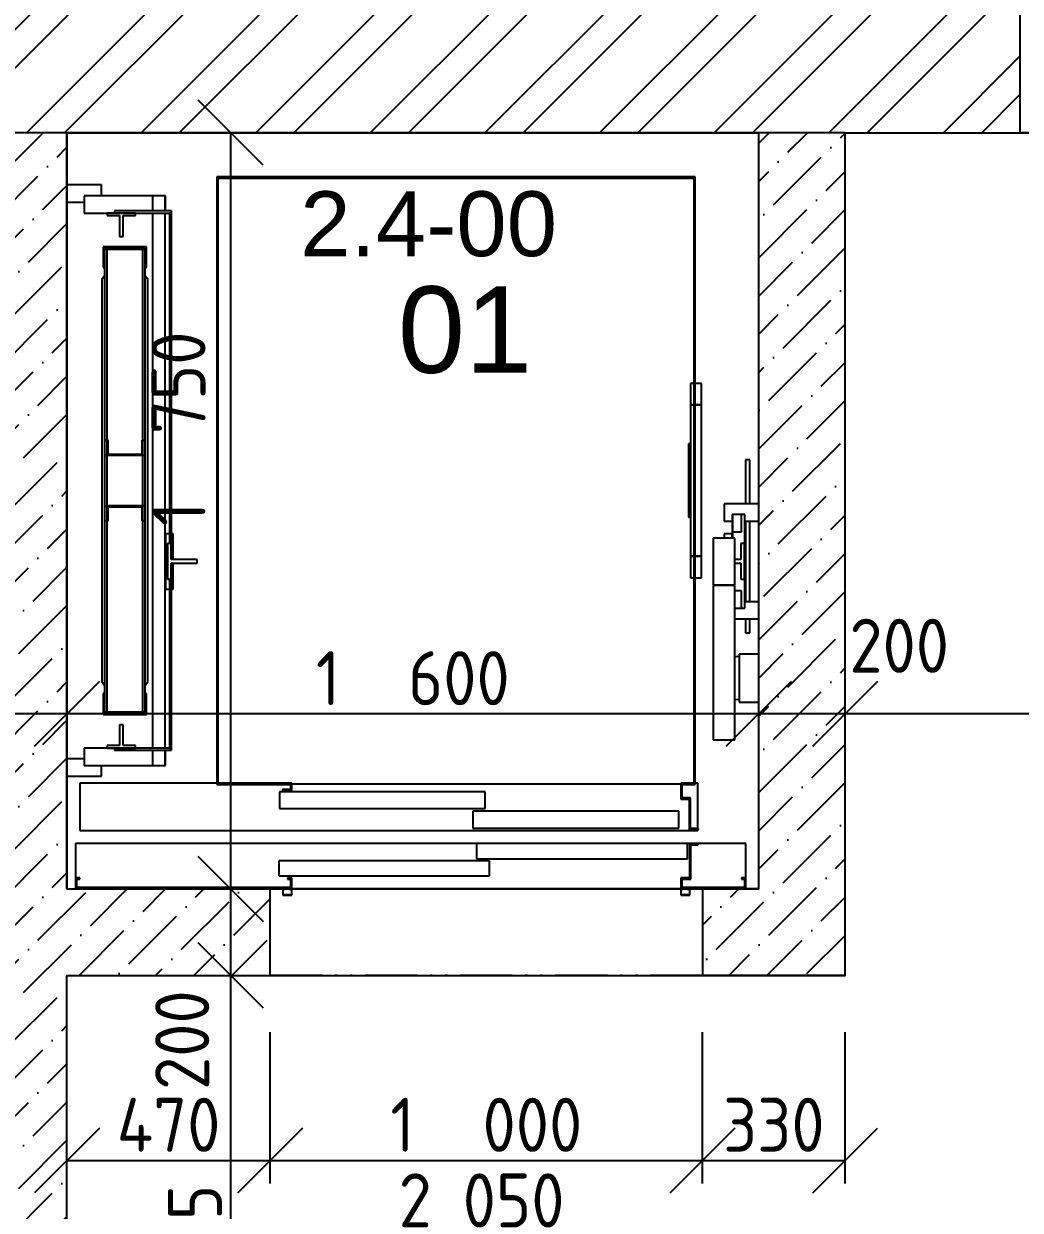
# Model space of a CAD drawing. Extents: x 4511820 to 5180432, y -1526536 to -944957.
# Drawn here: x 5132102 to 5134407, y -1202108 to -1199362 of the extents above; entities that cross this region are included whole.
import ezdxf

# ---------------------------------------------------------------- set-up
doc = ezdxf.new("R2010")
doc.units = 0
doc.header["$MEASUREMENT"] = 0
doc.linetypes.add('ACAD_ISO03W100', pattern=[30, 12, -18])
doc.linetypes.add('ACAD_ISO12W100', pattern=[22, 12, -3, 0.5, -3, 0.5, -3])
doc.layers.get('0').update_dxf_attribs({"linetype": 'CONTINUOUS'})
doc.layers.get('Defpoints').update_dxf_attribs({"color": 61, "linetype": 'CONTINUOUS'})
for name, color, linetype in [('KÓTY', 4, 'CONTINUOUS'), ('MÚRY', 1, 'CONTINUOUS'), ('Plochy', 41, 'CONTINUOUS'), ('POPIS', 7, 'CONTINUOUS'), ('POZEMOK', 7, 'CONTINUOUS'), ('TENKÁ', 7, 'CONTINUOUS'), ('ŠRAFY', 82, 'CONTINUOUS')]:
    doc.layers.add(name, color=color, linetype=linetype)
doc.styles.add('ARIAL', font='arial.ttf')
doc.styles.add('STYLE1', font='isocp.shx')
doc.dimstyles.new('STANDARD-50', dxfattribs={"dimtxt": 125, "dimasz": 150, "dimexe": 10, "dimexo": 200, "dimgap": 20, "dimtad": 1, "dimdsep": 46, "dimlunit": 6, "dimtxsty": 'STYLE1', "dimblk1": 'OBLIQUE', "dimblk2": 'OBLIQUE', "dimsah": 1, "dimcen": 2.5, "dimse1": 1, "dimse2": 1, "dimadec": 0, "dimazin": 0, "dimtfac": 1, "dimtmove": 1, "dimatfit": 3, "dimldrblk": 'OBLIQUE', "dimfxl": 1, "dimtolj": 1, "dimtzin": 0, "dimarcsym": 0})
pattern_1 = [(45, (630991.81, 258195.64), (33.1456304, 121.533978), [156.25, -31.25, 0, -31.25])]

# ---------------------------------------------------------------- blocks, each defined once
blk = doc.blocks.new('_OBLIQUE')
at = {"color": 0, "linetype": 'ByBlock'}
blk.add_line((-0.5, -0.5), (0.5, 0.5), dxfattribs=at)
blk = doc.blocks.new('*D13722')
at = {"layer": 'Defpoints', "color": 0}
for p in [(5129702.5, -1196564.5), (5129702.5, -1199614.2), (5136042.5, -1199614.2)]:
    blk.add_point(p, dxfattribs=at)
at = {"layer": 'KÓTY', "color": 0, "lineweight": -2}
blk.add_line((5136042.5, -1196564.5), (5129702.5, -1196564.5), dxfattribs=at)
at = {"layer": 'KÓTY', "color": 0, "linetype": 'ByBlock', "lineweight": -2, "xscale": 150, "yscale": 150, "zscale": 150, "rotation": 180}
blk.add_blockref('_OBLIQUE', (5129702.5, -1196564.5), dxfattribs=at)
at = {"layer": 'KÓTY', "color": 0, "linetype": 'ByBlock', "lineweight": -2, "xscale": 150, "yscale": 150, "zscale": 150}
blk.add_blockref('_OBLIQUE', (5136042.5, -1196564.5), dxfattribs=at)
at = {"layer": 'KÓTY', "color": 0, "insert": (5132872.5, -1196482), "char_height": 125, "attachment_point": 5, "style": 'STYLE1'}
blk.add_mtext('\\A1;6ﾠ340', dxfattribs=at)
blk = doc.blocks.new('*D27872')
at = {"layer": 'Defpoints', "color": 0}
for p in [(5134002.5, -1199379.7), (5136042.5, -1199379.7), (5134002.5, -1200959)]:
    blk.add_point(p, dxfattribs=at)
at = {"layer": 'KÓTY', "color": 0, "lineweight": -2}
blk.add_line((5136042.5, -1200959), (5134002.5, -1200959), dxfattribs=at)
at = {"layer": 'KÓTY', "color": 0, "linetype": 'ByBlock', "lineweight": -2, "xscale": 150, "yscale": 150, "zscale": 150, "rotation": 180}
blk.add_blockref('_OBLIQUE', (5134002.5, -1200959), dxfattribs=at)
at = {"layer": 'KÓTY', "color": 0, "linetype": 'ByBlock', "lineweight": -2, "xscale": 150, "yscale": 150, "zscale": 150}
blk.add_blockref('_OBLIQUE', (5136042.5, -1200959), dxfattribs=at)
at = {"layer": 'KÓTY', "color": 0, "insert": (5134831.5, -1200853), "char_height": 125, "attachment_point": 5, "style": 'STYLE1'}
blk.add_mtext('\\A1;2ﾠ040', dxfattribs=at)
blk = doc.blocks.new('*D27873')
at = {"layer": 'Defpoints', "color": 0}
for p in [(5133802.5, -1199379.7), (5134002.5, -1199379.7), (5133802.5, -1200959)]:
    blk.add_point(p, dxfattribs=at)
at = {"layer": 'KÓTY', "color": 0, "lineweight": -2}
blk.add_line((5134002.5, -1200959), (5133802.5, -1200959), dxfattribs=at)
at = {"layer": 'KÓTY', "color": 0, "linetype": 'ByBlock', "lineweight": -2, "xscale": 150, "yscale": 150, "zscale": 150, "rotation": 180}
blk.add_blockref('_OBLIQUE', (5133802.5, -1200959), dxfattribs=at)
at = {"layer": 'KÓTY', "color": 0, "linetype": 'ByBlock', "lineweight": -2, "xscale": 150, "yscale": 150, "zscale": 150}
blk.add_blockref('_OBLIQUE', (5134002.5, -1200959), dxfattribs=at)
at = {"layer": 'KÓTY', "color": 0, "insert": (5134127.5, -1200801.5), "char_height": 125, "attachment_point": 5, "style": 'STYLE1'}
blk.add_mtext('\\A1;200', dxfattribs=at)
blk = doc.blocks.new('*D27874')
at = {"layer": 'Defpoints', "color": 0}
for p in [(5132202.5, -1199379.7), (5133802.5, -1199379.7), (5132202.5, -1200959)]:
    blk.add_point(p, dxfattribs=at)
at = {"layer": 'KÓTY', "color": 0, "lineweight": -2}
blk.add_line((5133802.5, -1200959), (5132202.5, -1200959), dxfattribs=at)
at = {"layer": 'KÓTY', "color": 0, "linetype": 'ByBlock', "lineweight": -2, "xscale": 150, "yscale": 150, "zscale": 150, "rotation": 180}
blk.add_blockref('_OBLIQUE', (5132202.5, -1200959), dxfattribs=at)
at = {"layer": 'KÓTY', "color": 0, "linetype": 'ByBlock', "lineweight": -2, "xscale": 150, "yscale": 150, "zscale": 150}
blk.add_blockref('_OBLIQUE', (5133802.5, -1200959), dxfattribs=at)
at = {"layer": 'KÓTY', "color": 0, "insert": (5133002.5, -1200876.5), "char_height": 125, "attachment_point": 5, "style": 'STYLE1'}
blk.add_mtext('\\A1;1ﾠ600', dxfattribs=at)
blk = doc.blocks.new('*D27875')
at = {"layer": 'Defpoints', "color": 0}
for p in [(5132002.5, -1199379.7), (5132202.5, -1199379.7), (5132002.5, -1200959)]:
    blk.add_point(p, dxfattribs=at)
at = {"layer": 'KÓTY', "color": 0, "lineweight": -2}
blk.add_line((5132202.5, -1200959), (5132002.5, -1200959), dxfattribs=at)
at = {"layer": 'KÓTY', "color": 0, "linetype": 'ByBlock', "lineweight": -2, "xscale": 150, "yscale": 150, "zscale": 150, "rotation": 180}
blk.add_blockref('_OBLIQUE', (5132002.5, -1200959), dxfattribs=at)
at = {"layer": 'KÓTY', "color": 0, "linetype": 'ByBlock', "lineweight": -2, "xscale": 150, "yscale": 150, "zscale": 150}
blk.add_blockref('_OBLIQUE', (5132202.5, -1200959), dxfattribs=at)
at = {"layer": 'KÓTY', "color": 0, "insert": (5131853, -1200843), "char_height": 125, "attachment_point": 5, "style": 'STYLE1'}
blk.add_mtext('\\A1;200', dxfattribs=at)
blk = doc.blocks.new('*D28314')
at = {"layer": 'Defpoints', "color": 0}
for p in [(5132354, -1199614.2), (5132354, -1201364.2), (5132581, -1201364.2)]:
    blk.add_point(p, dxfattribs=at)
at = {"layer": 'KÓTY', "color": 0, "lineweight": -2}
blk.add_line((5132581, -1199614.2), (5132581, -1201364.2), dxfattribs=at)
at = {"layer": 'KÓTY', "color": 0, "linetype": 'ByBlock', "lineweight": -2, "xscale": 150, "yscale": 150, "zscale": 150}
for p, rotation in [((5132581, -1199614.2), 90), ((5132581, -1201364.2), 270)]:
    blk.add_blockref('_OBLIQUE', p, dxfattribs=dict(at, rotation=rotation))
at = {"layer": 'KÓTY', "color": 0, "insert": (5132460.5, -1200299.5), "char_height": 125, "attachment_point": 5, "rotation": 90, "style": 'STYLE1'}
blk.add_mtext('\\A1;1ﾠ750', dxfattribs=at)
blk = doc.blocks.new('*D28315')
at = {"layer": 'Defpoints', "color": 0}
for p in [(5132354, -1201364.2), (5132354, -1201564.2), (5132581, -1201564.2)]:
    blk.add_point(p, dxfattribs=at)
at = {"layer": 'KÓTY', "color": 0, "lineweight": -2}
blk.add_line((5132581, -1201364.2), (5132581, -1201564.2), dxfattribs=at)
at = {"layer": 'KÓTY', "color": 0, "linetype": 'ByBlock', "lineweight": -2, "xscale": 150, "yscale": 150, "zscale": 150}
for p, rotation in [((5132581, -1201364.2), 90), ((5132581, -1201564.2), 270)]:
    blk.add_blockref('_OBLIQUE', p, dxfattribs=dict(at, rotation=rotation))
at = {"layer": 'KÓTY', "color": 0, "insert": (5132469, -1201714), "char_height": 125, "attachment_point": 5, "rotation": 90, "style": 'STYLE1'}
blk.add_mtext('\\A1;200', dxfattribs=at)
blk = doc.blocks.new('*D28633')
at = {"layer": 'Defpoints', "color": 0}
for p in [(5132202.5, -1201564.2), (5132672.5, -1201564.2), (5132672.5, -1201992.5)]:
    blk.add_point(p, dxfattribs=at)
at = {"layer": 'KÓTY', "color": 0, "lineweight": -2}
blk.add_line((5132202.5, -1201992.5), (5132672.5, -1201992.5), dxfattribs=at)
at = {"layer": 'KÓTY', "color": 0, "linetype": 'ByBlock', "lineweight": -2, "xscale": 150, "yscale": 150, "zscale": 150, "rotation": 180}
blk.add_blockref('_OBLIQUE', (5132202.5, -1201992.5), dxfattribs=at)
at = {"layer": 'KÓTY', "color": 0, "linetype": 'ByBlock', "lineweight": -2, "xscale": 150, "yscale": 150, "zscale": 150}
blk.add_blockref('_OBLIQUE', (5132672.5, -1201992.5), dxfattribs=at)
at = {"layer": 'KÓTY', "color": 0, "insert": (5132437.5, -1201910), "char_height": 125, "attachment_point": 5, "style": 'STYLE1'}
blk.add_mtext('\\A1;470', dxfattribs=at)
blk = doc.blocks.new('*D28634')
at = {"layer": 'Defpoints', "color": 0}
for p in [(5132672.5, -1201564.2), (5133672.5, -1201564.2), (5133672.5, -1201992.5)]:
    blk.add_point(p, dxfattribs=at)
at = {"layer": 'KÓTY', "color": 0, "lineweight": -2}
blk.add_line((5132672.5, -1201992.5), (5133672.5, -1201992.5), dxfattribs=at)
at = {"layer": 'KÓTY', "color": 0, "linetype": 'ByBlock', "lineweight": -2, "xscale": 150, "yscale": 150, "zscale": 150, "rotation": 180}
blk.add_blockref('_OBLIQUE', (5132672.5, -1201992.5), dxfattribs=at)
at = {"layer": 'KÓTY', "color": 0, "linetype": 'ByBlock', "lineweight": -2, "xscale": 150, "yscale": 150, "zscale": 150}
blk.add_blockref('_OBLIQUE', (5133672.5, -1201992.5), dxfattribs=at)
at = {"layer": 'KÓTY', "color": 0, "insert": (5133172.5, -1201910), "char_height": 125, "attachment_point": 5, "style": 'STYLE1'}
blk.add_mtext('\\A1;1ﾠ000', dxfattribs=at)
blk = doc.blocks.new('*D28635')
at = {"layer": 'Defpoints', "color": 0}
for p in [(5133672.5, -1201564.2), (5134002.5, -1201564.2), (5134002.5, -1201992.5)]:
    blk.add_point(p, dxfattribs=at)
at = {"layer": 'KÓTY', "color": 0, "lineweight": -2}
blk.add_line((5133672.5, -1201992.5), (5134002.5, -1201992.5), dxfattribs=at)
at = {"layer": 'KÓTY', "color": 0, "linetype": 'ByBlock', "lineweight": -2, "xscale": 150, "yscale": 150, "zscale": 150, "rotation": 180}
blk.add_blockref('_OBLIQUE', (5133672.5, -1201992.5), dxfattribs=at)
at = {"layer": 'KÓTY', "color": 0, "linetype": 'ByBlock', "lineweight": -2, "xscale": 150, "yscale": 150, "zscale": 150}
blk.add_blockref('_OBLIQUE', (5134002.5, -1201992.5), dxfattribs=at)
at = {"layer": 'KÓTY', "color": 0, "insert": (5133837.5, -1201910), "char_height": 125, "attachment_point": 5, "style": 'STYLE1'}
blk.add_mtext('\\A1;330', dxfattribs=at)
blk = doc.blocks.new('*D28682')
at = {"layer": 'Defpoints', "color": 0}
for p in [(5132202.5, -1201564.2), (5132202.5, -1202989.2), (5132581, -1202989.2)]:
    blk.add_point(p, dxfattribs=at)
at = {"layer": 'KÓTY', "color": 0, "lineweight": -2}
blk.add_line((5132581, -1201564.2), (5132581, -1202989.2), dxfattribs=at)
at = {"layer": 'KÓTY', "color": 0, "linetype": 'ByBlock', "lineweight": -2, "xscale": 150, "yscale": 150, "zscale": 150}
for p, rotation in [((5132581, -1201564.2), 90), ((5132581, -1202989.2), 270)]:
    blk.add_blockref('_OBLIQUE', p, dxfattribs=dict(at, rotation=rotation))
at = {"layer": 'KÓTY', "color": 0, "insert": (5132498.5, -1202276.7), "char_height": 125, "attachment_point": 5, "rotation": 90, "style": 'STYLE1'}
blk.add_mtext('\\A1;1ﾠ425', dxfattribs=at)

msp = doc.modelspace()

# ---------------------------------------------------------------- hatches: boundary and pattern name
at = {"layer": 'ŠRAFY'}
h = msp.add_hatch(dxfattribs=at)
h.set_pattern_fill('ANSI32', color=256, scale=500)
h.set_pattern_definition([(45, (584112, 2493.08), (-132.5825215, 132.5825215), []), (45, (584200.39, 2493.08), (-132.5825215, 132.5825215), [])])
h.paths.add_polyline_path([(5132202.5, -1199614.226), (5133802.5, -1199614.226), (5134002.5, -1199614.226), (5134407.5, -1199614.226), (5134407.5, -1199304.226), (5134407.5, -1199234.226), (5131907.5, -1199234.226), (5131907.5, -1199304.226), (5131907.5, -1199614.226), (5132002.5, -1199614.226)])
h = msp.add_hatch(dxfattribs=at)
h.set_pattern_fill('ANSI36', color=256, scale=500)
h.set_pattern_definition(pattern_1)
h.paths.add_polyline_path([(5132002.5, -1202674.226), (5132002.5, -1202954.226), (5132002.5, -1202989.226), (5132202.5, -1202989.226), (5132202.5, -1201564.226), (5132672.5, -1201564.226), (5132672.5, -1201364.226), (5132225.5, -1201364.226), (5132222.5, -1201364.226), (5132202.5, -1201364.226), (5132202.5, -1201103.226), (5132202.5, -1201063.226), (5132202.5, -1199775.226), (5132202.5, -1199735.226), (5132202.5, -1199614.226), (5132002.5, -1199614.226), (5132002.5, -1200714.226), (5132002.5, -1200994.226), (5132002.5, -1201139.787), (5132002.5, -1201170.845), (5132002.5, -1201274.226), (5132002.5, -1201554.226), (5132002.5, -1201834.226), (5132002.5, -1202114.226), (5132002.5, -1202394.226)])
h = msp.add_hatch(dxfattribs=at)
h.set_pattern_fill('ANSI36', color=256, scale=500)
h.set_pattern_definition(pattern_1)
h.paths.add_polyline_path([(5133672.5, -1201364.226), (5133672.5, -1201564.226), (5134002.5, -1201564.226), (5134002.5, -1199614.226), (5133802.5, -1199614.226), (5133802.5, -1200472.976), (5133802.5, -1200512.976), (5133802.5, -1200699.476), (5133802.5, -1200739.476), (5133802.5, -1200820.726), (5133802.5, -1200931.726), (5133802.5, -1201364.226), (5133772.5, -1201364.226)])

# ---------------------------------------------------------------- linework, layer by layer
at = {"layer": 'KÓTY'}
for p, q in [((5132672.5, -1202045.938), (5132672.5, -1201695.938)), ((5133672.5, -1202045.938), (5133672.5, -1201695.938)), ((5134002.5, -1202045.938), (5134002.5, -1201695.938))]:
    msp.add_line(p, q, dxfattribs=at)
at = {"layer": 'MÚRY'}
for p, q in [((5134407.5, -1199614.226), (5134407.5, -1199074.226)), ((5132202.5, -1199614.226), (5133802.5, -1199614.226)), ((5132202.5, -1199614.226), (5133802.5, -1199614.226)), ((5132202.5, -1199614.226), (5133802.5, -1199614.226)), ((5132202.5, -1201364.226), (5132202.5, -1199614.226)), ((5133802.5, -1201364.226), (5133802.5, -1199614.226)), ((5133802.5, -1200472.976), (5133802.5, -1199614.226)), ((5134002.5, -1199614.226), (5134407.5, -1199614.226)), ((5134002.5, -1201564.226), (5134002.5, -1199614.226)), ((5132202.5, -1201364.226), (5132672.5, -1201364.226)), ((5132672.5, -1201564.226), (5132672.5, -1201364.226)), ((5133802.5, -1201364.226), (5133672.5, -1201364.226)), ((5133672.5, -1201364.226), (5133672.5, -1201564.226)), ((5132202.5, -1202989.226), (5132202.5, -1201564.226)), ((5132202.5, -1201564.226), (5132672.5, -1201564.226)), ((5134002.5, -1201564.226), (5133672.5, -1201564.226))]:
    msp.add_line(p, q, dxfattribs=at)
at = {"layer": 'Plochy'}
for points in [[(5129702.5, -1204614.226), (5129702.5, -1202674.226), (5130902.5, -1202674.226), (5130902.5, -1202954.226), (5132002.5, -1202954.226), (5132002.5, -1202989.226), (5132202.5, -1202989.226), (5132202.5, -1201564.226), (5134002.5, -1201564.226), (5134002.5, -1199614.226), (5136042.5, -1199614.226), (5136042.5, -1202029.226), (5135757.5, -1202029.226), (5135757.5, -1203279.226), (5136042.5, -1203279.226), (5136042.5, -1204614.226)], [(5133802.5, -1199614.226), (5132202.5, -1199614.226), (5132202.5, -1201364.226), (5133802.5, -1201364.226)]]:
    msp.add_lwpolyline(points, close=True, dxfattribs=at)
at = {"layer": 'POZEMOK'}
for p, q in [((5132282.5, -1199735.226), (5132202.5, -1199735.226)), ((5132282.5, -1199760.226), (5132282.5, -1199735.226)), ((5132202.5, -1199775.226), (5132242.5, -1199775.226)), ((5132242.5, -1199760.226), (5132242.5, -1199800.226)), ((5132430.25, -1199760.226), (5132242.5, -1199760.226)), ((5132429.25, -1199760.226), (5132400.25, -1199760.226)), ((5132400.25, -1199760.226), (5132400.25, -1199795.226)), ((5132429.25, -1199795.226), (5132429.25, -1199760.226)), ((5132430.25, -1199795.226), (5132430.25, -1199760.226)), ((5132242.5, -1199800.226), (5132312.5, -1199800.226)), ((5132295.75, -1199800.226), (5132295.75, -1199806.026)), ((5132360.75, -1199800.226), (5132295.75, -1199800.226)), ((5132312.5, -1199795.226), (5132312.5, -1199800.226)), ((5132444.5, -1199795.226), (5132312.5, -1199795.226)), ((5132312.5, -1199800.226), (5132444.5, -1199800.226)), ((5132360.75, -1199806.026), (5132360.75, -1199800.226)), ((5132400.25, -1199800.226), (5132400.25, -1201038.226)), ((5132429.25, -1201038.226), (5132429.25, -1199800.226)), ((5132444.5, -1199800.226), (5132439.5, -1199800.226)), ((5132439.5, -1199800.226), (5132439.5, -1200565.226)), ((5132444.5, -1199800.226), (5132444.5, -1199795.226)), ((5132444.5, -1200601.726), (5132444.5, -1199800.226)), ((5132295.75, -1199806.026), (5132324.25, -1199806.026)), ((5132324.25, -1199806.026), (5132324.25, -1199854.226)), ((5132332.25, -1199854.226), (5132332.25, -1199806.026)), ((5132332.25, -1199806.026), (5132360.75, -1199806.026)), ((5132324.25, -1199854.226), (5132332.25, -1199854.226)), ((5132386.5, -1199878.226), (5132286.5, -1199878.226)), ((5132286.5, -1199878.226), (5132286.5, -1199926.226)), ((5132289.5, -1199881.226), (5132289.5, -1199884.226)), ((5132289.5, -1199881.226), (5132289.5, -1199884.226)), ((5132289.5, -1199881.226), (5132383.5, -1199881.226)), ((5132289.5, -1199926.226), (5132289.5, -1199881.226)), ((5132295.5, -1199884.226), (5132289.5, -1199884.226)), ((5132289.5, -1199884.226), (5132289.5, -1200326.726)), ((5132295.5, -1199884.226), (5132295.5, -1199881.226)), ((5132295.5, -1199884.226), (5132295.5, -1199881.226)), ((5132377.5, -1199884.226), (5132295.5, -1199884.226)), ((5132295.5, -1200326.726), (5132295.5, -1199884.226)), ((5132298, -1199884.226), (5132298, -1199881.226)), ((5132298, -1199881.226), (5132298, -1199884.226)), ((5132375, -1199884.226), (5132375, -1199881.226)), ((5132375, -1199881.226), (5132375, -1199884.226)), ((5132383.5, -1199884.226), (5132377.5, -1199884.226)), ((5132377.5, -1199884.226), (5132377.5, -1200326.726)), ((5132378, -1199884.226), (5132378, -1199881.226)), ((5132383.5, -1199881.226), (5132383.5, -1199926.226)), ((5132383.5, -1200326.726), (5132383.5, -1199884.226)), ((5132386.5, -1199926.226), (5132386.5, -1199878.226)), ((5132286.5, -1199926.226), (5132289.5, -1199926.226)), ((5132383.5, -1199926.226), (5132386.5, -1199926.226)), ((5132289.5, -1199945.226), (5132283.5, -1199954.226)), ((5132283.5, -1199954.226), (5132283.5, -1200884.226)), ((5132389.5, -1199954.226), (5132383.5, -1199945.226)), ((5132389.5, -1200884.226), (5132389.5, -1199954.226)), ((5133645, -1200194.226), (5133645, -1200244.226)), ((5133652.5, -1200194.226), (5133645, -1200194.226)), ((5133670, -1200194.226), (5133655.5, -1200194.226)), ((5133670, -1200244.226), (5133670, -1200194.226)), ((5133645, -1200244.226), (5133645, -1200594.226)), ((5133652.5, -1200244.226), (5133645, -1200244.226)), ((5133645, -1200244.226), (5133652.5, -1200244.226)), ((5133670, -1200244.226), (5133655.5, -1200244.226)), ((5133655.5, -1200244.226), (5133670, -1200244.226)), ((5133670, -1200594.226), (5133670, -1200244.226)), ((5132295.5, -1200326.726), (5132289.5, -1200326.726)), ((5132289.5, -1200326.726), (5132289.5, -1200360.726)), ((5132295.5, -1200325.726), (5132295.5, -1200360.726)), ((5132297.5, -1200325.726), (5132295.5, -1200325.726)), ((5132295.5, -1200360.726), (5132295.5, -1200326.726)), ((5132297.5, -1200358.726), (5132297.5, -1200325.726)), ((5132375.5, -1200325.726), (5132375.5, -1200358.726)), ((5132377.5, -1200325.726), (5132375.5, -1200325.726)), ((5132377.5, -1200360.726), (5132377.5, -1200325.726)), ((5132383.5, -1200326.726), (5132377.5, -1200326.726)), ((5132377.5, -1200326.726), (5132377.5, -1200360.726)), ((5132383.5, -1200360.726), (5132383.5, -1200326.726)), ((5133640, -1200334.226), (5133640, -1200344.226)), ((5133645, -1200334.226), (5133640, -1200334.226)), ((5133640, -1200344.226), (5133640, -1200494.226)), ((5133645, -1200344.226), (5133640, -1200344.226)), ((5133645, -1200344.226), (5133645, -1200334.226)), ((5133645, -1200494.226), (5133645, -1200344.226)), ((5132289.5, -1200360.726), (5132295.5, -1200360.726)), ((5132289.5, -1200360.726), (5132289.5, -1200477.726)), ((5132295.5, -1200360.726), (5132377.5, -1200360.726)), ((5132295.5, -1200477.726), (5132295.5, -1200360.726)), ((5132375.5, -1200358.726), (5132297.5, -1200358.726)), ((5132377.5, -1200360.726), (5132377.5, -1200477.726)), ((5132377.5, -1200360.726), (5132383.5, -1200360.726)), ((5132383.5, -1200477.726), (5132383.5, -1200360.726)), ((5133781.625, -1200371.226), (5133771.625, -1200371.226)), ((5133771.625, -1200371.226), (5133771.625, -1200472.976)), ((5133781.625, -1200472.976), (5133781.625, -1200371.226)), ((5132295.5, -1200477.726), (5132289.5, -1200477.726)), ((5132289.5, -1200477.726), (5132289.5, -1200511.726)), ((5132295.5, -1200511.726), (5132295.5, -1200477.726)), ((5132295.5, -1200477.726), (5132295.5, -1200512.726)), ((5132377.5, -1200477.726), (5132295.5, -1200477.726)), ((5132297.5, -1200512.726), (5132297.5, -1200479.726)), ((5132297.5, -1200479.726), (5132375.5, -1200479.726)), ((5132375.5, -1200479.726), (5132375.5, -1200512.726)), ((5132383.5, -1200477.726), (5132377.5, -1200477.726)), ((5132377.5, -1200477.726), (5132377.5, -1200511.726)), ((5132377.5, -1200512.726), (5132377.5, -1200477.726)), ((5132383.5, -1200511.726), (5132383.5, -1200477.726)), ((5133802.5, -1200472.976), (5133722.5, -1200472.976)), ((5133722.5, -1200472.976), (5133722.5, -1200512.976)), ((5132289.5, -1200511.726), (5132295.5, -1200511.726)), ((5132289.5, -1200511.726), (5132289.5, -1200954.226)), ((5132295.5, -1200954.226), (5132295.5, -1200511.726)), ((5132295.5, -1200512.726), (5132297.5, -1200512.726)), ((5132375.5, -1200512.726), (5132377.5, -1200512.726)), ((5132377.5, -1200511.726), (5132383.5, -1200511.726)), ((5132377.5, -1200511.726), (5132377.5, -1200954.226)), ((5132383.5, -1200954.226), (5132383.5, -1200511.726)), ((5133640, -1200494.226), (5133640, -1200504.226)), ((5133640, -1200494.226), (5133645, -1200494.226)), ((5133640, -1200504.226), (5133645, -1200504.226)), ((5133645, -1200504.226), (5133645, -1200494.226)), ((5133722.5, -1200512.976), (5133740.75, -1200512.976)), ((5133762.5, -1200497.976), (5133740.75, -1200497.976)), ((5133740.75, -1200497.976), (5133740.75, -1200537.976)), ((5133770.75, -1200497.976), (5133741.75, -1200497.976)), ((5133741.75, -1200497.976), (5133741.75, -1200552.226)), ((5133762.5, -1200537.976), (5133762.5, -1200497.976)), ((5133770.75, -1200714.476), (5133770.75, -1200497.976)), ((5133770.75, -1200512.976), (5133802.5, -1200512.976)), ((5133771.625, -1200512.976), (5133771.625, -1200699.476)), ((5133781.625, -1200699.476), (5133781.625, -1200512.976)), ((5132439.5, -1200542.226), (5132430.25, -1200542.226)), ((5132430.25, -1200542.226), (5132430.25, -1200670.226)), ((5132448.25, -1200542.226), (5132444.5, -1200542.226)), ((5132448.25, -1200601.726), (5132448.25, -1200542.226)), ((5133740.75, -1200542.226), (5133722.75, -1200542.226)), ((5133722.75, -1200542.226), (5133722.75, -1200552.226)), ((5133740.75, -1200537.976), (5133762.5, -1200537.976)), ((5133740.75, -1200552.226), (5133740.75, -1200542.226)), ((5132443.5, -1200565.226), (5132435.25, -1200565.226)), ((5132435.25, -1200565.226), (5132435.25, -1200647.226)), ((5132443.5, -1200601.726), (5132443.5, -1200565.226)), ((5133747, -1200552.226), (5133697, -1200552.226)), ((5133697, -1200552.226), (5133697, -1200660.226)), ((5133747, -1200660.226), (5133747, -1200552.226)), ((5133769.75, -1200565.226), (5133761.5, -1200565.226)), ((5133761.5, -1200565.226), (5133761.5, -1200601.726)), ((5133769.75, -1200647.226), (5133769.75, -1200565.226)), ((5133645, -1200594.226), (5133645, -1200644.226)), ((5133652.5, -1200594.226), (5133645, -1200594.226)), ((5133645, -1200594.226), (5133652.5, -1200594.226)), ((5133670, -1200594.226), (5133655.5, -1200594.226)), ((5133655.5, -1200594.226), (5133670, -1200594.226)), ((5133670, -1200644.226), (5133670, -1200594.226)), ((5132503.5, -1200601.726), (5132443.5, -1200601.726)), ((5132443.5, -1200610.726), (5132503.5, -1200610.726)), ((5132443.5, -1200647.226), (5132443.5, -1200610.726)), ((5132444.5, -1201038.226), (5132444.5, -1200610.726)), ((5132448.25, -1200670.226), (5132448.25, -1200610.726)), ((5132503.5, -1200610.726), (5132503.5, -1200601.726)), ((5133761.5, -1200601.726), (5133747, -1200601.726)), ((5133747, -1200610.726), (5133761.5, -1200610.726)), ((5133761.5, -1200610.726), (5133761.5, -1200647.226)), ((5132435.25, -1200647.226), (5132443.5, -1200647.226)), ((5132439.5, -1200647.226), (5132439.5, -1201038.226)), ((5133645, -1200644.226), (5133652.5, -1200644.226)), ((5133655.5, -1200644.226), (5133670, -1200644.226)), ((5133761.5, -1200647.226), (5133769.75, -1200647.226)), ((5133771.625, -1200634.226), (5133770.75, -1200634.226)), ((5133770.75, -1200654.226), (5133771.625, -1200654.226)), ((5133771.625, -1200654.226), (5133771.625, -1200634.226)), ((5132430.25, -1200670.226), (5132439.5, -1200670.226)), ((5132444.5, -1200670.226), (5132448.25, -1200670.226)), ((5133697, -1200660.226), (5133747, -1200660.226)), ((5133747, -1200662.226), (5133697, -1200662.226)), ((5133697, -1200662.226), (5133697, -1201019.226)), ((5133700.625, -1200660.226), (5133700.625, -1200662.226)), ((5133705.625, -1200662.226), (5133705.625, -1200660.226)), ((5133716.625, -1200660.226), (5133716.625, -1200662.226)), ((5133721.625, -1200660.226), (5133721.625, -1200662.226)), ((5133722.75, -1200660.226), (5133722.75, -1200662.226)), ((5133740.75, -1200662.226), (5133740.75, -1200660.226)), ((5133741.75, -1200660.226), (5133741.75, -1200662.226)), ((5133747, -1201019.226), (5133747, -1200662.226)), ((5133762.5, -1200674.476), (5133747, -1200674.476)), ((5133762.5, -1200714.476), (5133762.5, -1200674.476)), ((5133771.625, -1200694.226), (5133770.75, -1200694.226)), ((5133802.5, -1200699.476), (5133770.75, -1200699.476)), ((5133771.625, -1200699.476), (5133771.625, -1200694.226)), ((5133747, -1200714.476), (5133770.75, -1200714.476)), ((5133747, -1200714.476), (5133762.5, -1200714.476)), ((5133747, -1200739.476), (5133802.5, -1200739.476)), ((5133771.625, -1200739.476), (5133771.625, -1200771.226)), ((5133781.625, -1200771.226), (5133781.625, -1200739.476)), ((5133771.625, -1200771.226), (5133781.625, -1200771.226)), ((5133753.5, -1200826.226), (5133747, -1200827.519)), ((5133757.5, -1200827.022), (5133753.5, -1200826.226)), ((5133802.5, -1200820.726), (5133757.5, -1200820.726)), ((5133757.5, -1200820.726), (5133757.5, -1200931.726)), ((5132283.5, -1200884.226), (5132289.5, -1200893.226)), ((5132383.5, -1200893.226), (5132389.5, -1200884.226)), ((5132289.5, -1200912.226), (5132286.5, -1200912.226)), ((5132286.5, -1200912.226), (5132286.5, -1200960.226)), ((5132289.5, -1200957.226), (5132289.5, -1200912.226)), ((5132386.5, -1200912.226), (5132383.5, -1200912.226)), ((5132383.5, -1200912.226), (5132383.5, -1200957.226)), ((5132386.5, -1200960.226), (5132386.5, -1200912.226)), ((5133747, -1200924.933), (5133753.5, -1200926.226)), ((5133753.5, -1200926.226), (5133757.5, -1200925.43)), ((5132289.5, -1200954.226), (5132289.5, -1200957.226)), ((5132289.5, -1200954.226), (5132289.5, -1200957.226)), ((5132289.5, -1200954.226), (5132295.5, -1200954.226)), ((5132295.5, -1200957.226), (5132295.5, -1200954.226)), ((5132295.5, -1200957.226), (5132295.5, -1200954.226)), ((5132295.5, -1200954.226), (5132377.5, -1200954.226)), ((5132298, -1200957.226), (5132298, -1200954.226)), ((5132298, -1200954.226), (5132298, -1200957.226)), ((5132375, -1200957.226), (5132375, -1200954.226)), ((5132375, -1200954.226), (5132375, -1200957.226)), ((5132377.5, -1200954.226), (5132383.5, -1200954.226)), ((5132378, -1200957.226), (5132378, -1200954.226)), ((5133757.5, -1200931.726), (5133802.5, -1200931.726)), ((5132286.5, -1200960.226), (5132386.5, -1200960.226)), ((5132383.5, -1200957.226), (5132289.5, -1200957.226)), ((5132332.25, -1200984.226), (5132324.25, -1200984.226)), ((5132324.25, -1200984.226), (5132324.25, -1201032.426)), ((5132332.25, -1201032.426), (5132332.25, -1200984.226)), ((5132242.5, -1201038.226), (5132242.5, -1201078.226)), ((5132312.5, -1201038.226), (5132242.5, -1201038.226)), ((5132324.25, -1201032.426), (5132295.75, -1201032.426)), ((5132295.75, -1201032.426), (5132295.75, -1201038.226)), ((5132295.75, -1201038.226), (5132360.75, -1201038.226)), ((5132312.5, -1201038.226), (5132312.5, -1201043.226)), ((5132444.5, -1201038.226), (5132312.5, -1201038.226)), ((5132360.75, -1201032.426), (5132332.25, -1201032.426)), ((5132360.75, -1201038.226), (5132360.75, -1201032.426)), ((5132439.5, -1201038.226), (5132444.5, -1201038.226)), ((5132444.5, -1201043.226), (5132444.5, -1201038.226)), ((5133697, -1201019.226), (5133747, -1201019.226)), ((5132242.5, -1201063.226), (5132202.5, -1201063.226)), ((5132312.5, -1201043.226), (5132444.5, -1201043.226)), ((5132400.25, -1201043.226), (5132400.25, -1201078.226)), ((5132429.25, -1201078.226), (5132429.25, -1201043.226)), ((5132430.25, -1201078.226), (5132430.25, -1201043.226)), ((5132242.5, -1201078.226), (5132430.25, -1201078.226)), ((5132282.5, -1201103.226), (5132282.5, -1201078.226)), ((5132400.25, -1201078.226), (5132429.25, -1201078.226)), ((5132202.5, -1201103.226), (5132282.5, -1201103.226)), ((5132549.5, -1201119.226), (5132232.5, -1201119.226)), ((5132232.5, -1201119.226), (5132232.5, -1201229.226)), ((5132722.5, -1201120.726), (5133622.5, -1201120.726)), ((5133661.5, -1201119.226), (5133655.5, -1201119.226)), ((5133661.5, -1201224.226), (5133661.5, -1201119.226)), ((5132232.5, -1201229.226), (5133661.5, -1201229.226)), ((5133661.5, -1201229.226), (5133661.5, -1201227.226)), ((5133150.05, -1201259.226), (5132222.5, -1201259.226)), ((5132222.5, -1201259.226), (5132222.5, -1201338.226)), ((5133642.5, -1201259.226), (5133637.45, -1201259.226)), ((5133662.5, -1201259.226), (5133642.5, -1201259.226)), ((5133642.5, -1201259.226), (5133642.5, -1201338.226)), ((5133645.5, -1201262.226), (5133662.5, -1201262.226)), ((5133645.5, -1201341.226), (5133645.5, -1201262.226)), ((5133772.5, -1201259.226), (5133662.5, -1201259.226)), ((5133662.5, -1201262.226), (5133662.5, -1201259.226)), ((5133772.5, -1201338.226), (5133772.5, -1201259.226)), ((5132222.5, -1201338.226), (5132222.5, -1201364.226)), ((5132232.5, -1201338.226), (5132222.5, -1201338.226)), ((5132232.5, -1201341.226), (5132232.5, -1201338.226)), ((5132722.5, -1201338.226), (5132712.5, -1201338.226)), ((5132712.5, -1201338.226), (5132712.5, -1201341.226)), ((5132722.5, -1201364.226), (5132722.5, -1201338.226)), ((5133622.5, -1201338.226), (5133622.5, -1201364.226)), ((5133642.5, -1201338.226), (5133622.5, -1201338.226)), ((5133772.5, -1201338.226), (5133762.5, -1201338.226)), ((5133762.5, -1201338.226), (5133762.5, -1201341.226)), ((5133772.5, -1201364.226), (5133772.5, -1201338.226)), ((5132225.5, -1201361.226), (5132225.5, -1201341.226)), ((5132225.5, -1201341.226), (5132232.5, -1201341.226)), ((5132719.5, -1201361.226), (5132225.5, -1201361.226)), ((5132701.5, -1201364.226), (5132672.5, -1201364.226)), ((5132701.5, -1201364.226), (5132701.5, -1201378.726)), ((5132702.5, -1201377.726), (5132702.5, -1201364.726)), ((5132702.5, -1201364.726), (5132707, -1201364.726)), ((5132707, -1201364.726), (5132707, -1201364.226)), ((5132717, -1201364.226), (5132707, -1201364.226)), ((5132712.5, -1201341.226), (5132719.5, -1201341.226)), ((5132717, -1201364.226), (5132717, -1201364.726)), ((5132717, -1201364.726), (5132721.5, -1201364.726)), ((5132719.5, -1201341.226), (5132719.5, -1201361.226)), ((5132721.5, -1201364.726), (5132721.5, -1201377.726)), ((5132722.5, -1201378.726), (5132722.5, -1201364.226)), ((5132722.5, -1201364.226), (5133622.5, -1201364.226)), ((5133622.5, -1201364.226), (5132722.5, -1201364.226)), ((5133622.5, -1201364.226), (5133622.5, -1201378.726)), ((5133623.5, -1201377.726), (5133623.5, -1201364.726)), ((5133623.5, -1201364.726), (5133628, -1201364.726)), ((5133625.5, -1201361.226), (5133625.5, -1201341.226)), ((5133625.5, -1201341.226), (5133645.5, -1201341.226)), ((5133769.5, -1201361.226), (5133625.5, -1201361.226)), ((5133628, -1201364.726), (5133628, -1201364.226)), ((5133638, -1201364.226), (5133628, -1201364.226)), ((5133638, -1201364.226), (5133638, -1201364.726)), ((5133638, -1201364.726), (5133642.5, -1201364.726)), ((5133642.5, -1201364.726), (5133642.5, -1201377.726)), ((5133643.5, -1201378.726), (5133643.5, -1201364.226)), ((5133672.5, -1201364.226), (5133643.5, -1201364.226)), ((5133762.5, -1201341.226), (5133769.5, -1201341.226)), ((5133769.5, -1201341.226), (5133769.5, -1201361.226)), ((5132701.5, -1201378.726), (5132722.5, -1201378.726)), ((5132721.5, -1201377.726), (5132702.5, -1201377.726)), ((5133622.5, -1201378.726), (5133643.5, -1201378.726)), ((5133642.5, -1201377.726), (5133623.5, -1201377.726))]:
    msp.add_line(p, q, dxfattribs=at)
at = {"layer": 'TENKÁ'}
for p, q in [((5132202.5, -1199614.226), (5132002.5, -1199614.226)), ((5134002.5, -1199614.226), (5133802.5, -1199614.226)), ((5132549.5, -1199716.226), (5132549.5, -1201122.226)), ((5133655.5, -1199716.226), (5132549.5, -1199716.226)), ((5132552.5, -1201122.226), (5132552.5, -1199719.226)), ((5132552.5, -1199719.226), (5133652.5, -1199719.226)), ((5133652.5, -1199719.226), (5133652.5, -1201119.226)), ((5133655.5, -1201122.226), (5133655.5, -1199716.226)), ((5132722.5, -1201119.226), (5132552.5, -1201119.226)), ((5132552.5, -1201119.226), (5132552.5, -1201122.226)), ((5132722.5, -1201137.226), (5132722.5, -1201119.226)), ((5133622.5, -1201119.226), (5133622.5, -1201156.226)), ((5133652.5, -1201119.226), (5133622.5, -1201119.226)), ((5132549.5, -1201122.226), (5132552.5, -1201122.226)), ((5132552.5, -1201122.226), (5132719.5, -1201122.226)), ((5133169.95, -1201139.226), (5132694.05, -1201139.226)), ((5132694.05, -1201139.226), (5132694.05, -1201178.226)), ((5132719.5, -1201134.226), (5132701, -1201134.226)), ((5132701, -1201134.226), (5132701, -1201137.226)), ((5132701, -1201137.226), (5132722.5, -1201137.226)), ((5132719.5, -1201122.226), (5132719.5, -1201134.226)), ((5133169.95, -1201178.226), (5133169.95, -1201139.226)), ((5133625.5, -1201153.226), (5133625.5, -1201122.226)), ((5133625.5, -1201122.226), (5133655.5, -1201122.226)), ((5133622.5, -1201156.226), (5133641.5, -1201156.226)), ((5133644.5, -1201153.226), (5133625.5, -1201153.226)), ((5133641.5, -1201156.226), (5133641.5, -1201227.226)), ((5133644.5, -1201224.226), (5133644.5, -1201153.226)), ((5132694.05, -1201178.226), (5133169.95, -1201178.226)), ((5133617.45, -1201184.226), (5133141.55, -1201184.226)), ((5133141.55, -1201184.226), (5133141.55, -1201223.226)), ((5133617.45, -1201223.226), (5133617.45, -1201184.226)), ((5133141.55, -1201223.226), (5133617.45, -1201223.226)), ((5133641.5, -1201227.226), (5133663, -1201227.226)), ((5133663, -1201224.226), (5133644.5, -1201224.226)), ((5133663, -1201227.226), (5133663, -1201224.226)), ((5133637.45, -1201259.226), (5133150.05, -1201259.226)), ((5133150.05, -1201259.226), (5133150.05, -1201294.226)), ((5133637.45, -1201294.226), (5133637.45, -1201259.226)), ((5133179.95, -1201299.226), (5132692.55, -1201299.226)), ((5132692.55, -1201299.226), (5132692.55, -1201334.226)), ((5133150.05, -1201294.226), (5133637.45, -1201294.226)), ((5133179.95, -1201334.226), (5133179.95, -1201299.226)), ((5132692.55, -1201334.226), (5133179.95, -1201334.226))]:
    msp.add_line(p, q, dxfattribs=at)
at = {"layer": 'TENKÁ', "linetype": 'ACAD_ISO03W100', "ltscale": 8}
msp.add_line((5135907.5, -1199614.226), (5134407.5, -1199614.226), dxfattribs=at)
at = {"layer": 'TENKÁ', "linetype": 'ACAD_ISO12W100', "ltscale": 10}
msp.add_line((5133672.5, -1201564.226), (5132672.5, -1201564.226), dxfattribs=at)

# ---------------------------------------------------------------- texts
at = {"layer": 'KÓTY', "insert": (5133161.498, -1202084.992), "char_height": 125, "attachment_point": 5, "style": 'STYLE1'}
msp.add_mtext('\\A1;2 050', dxfattribs=at)
at = {"layer": 'POPIS', "lineweight": 40, "ltscale": 0.25, "style": 'ARIAL'}
for s, height, p in [('2.4-00', 150, (5132742.015, -1199899.96)), ('01', 200, (5132967.769, -1200169.805))]:
    msp.add_text(s, height=height, dxfattribs=at).set_placement(p)

# ---------------------------------------------------------------- dimensions: what is measured, and where the dimension line sits
at = {"layer": 'KÓTY'}
for base, p1, p2, picture, middle in [((5129702.5, -1196564.535), (5136042.5, -1199614.226), (5129702.5, -1199614.226), '*D13722', (5132872.5, -1196481.992)), ((5132202.5, -1200959.035), (5133802.5, -1199379.726), (5132202.5, -1199379.726), '*D27874', (5133002.5, -1200876.492))]:
    dim = msp.add_linear_dim(base=base, p1=p1, p2=p2, dimstyle='STANDARD-50', dxfattribs=at)
    dim.commit()
    dim.dimension.update_dxf_attribs({"geometry": picture, "text_midpoint": middle})
for base, p1, p2, picture, middle in [((5132002.5, -1200959.035), (5132202.5, -1199379.726), (5132002.5, -1199379.726), '*D27875', (5131853, -1200925.535)), ((5133802.5, -1200959.035), (5134002.5, -1199379.726), (5133802.5, -1199379.726), '*D27873', (5134127.5, -1200884.035)), ((5134002.5, -1200959.035), (5136042.5, -1199379.726), (5134002.5, -1199379.726), '*D27872', (5134831.5, -1200935.535))]:
    dim = msp.add_linear_dim(base=base, p1=p1, p2=p2, dimstyle='STANDARD-50', dxfattribs=at)
    dim.commit()
    dim.dimension.update_dxf_attribs({"geometry": picture, "text_midpoint": middle, "dimtype": 160})
for base, p1, p2, picture, middle in [((5132581, -1201364.226), (5132354, -1199614.226), (5132354, -1201364.226), '*D28314', (5132543, -1200299.535)), ((5132581, -1201564.226), (5132354, -1201364.226), (5132354, -1201564.226), '*D28315', (5132551.5, -1201714.035))]:
    dim = msp.add_linear_dim(base=base, p1=p1, p2=p2, angle=90, dimstyle='STANDARD-50', dxfattribs=at)
    dim.commit()
    dim.dimension.update_dxf_attribs({"geometry": picture, "text_midpoint": middle, "dimtype": 160})
dim = msp.add_linear_dim(base=(5132581, -1202989.226), p1=(5132202.5, -1201564.226), p2=(5132202.5, -1202989.226), angle=90, dimstyle='STANDARD-50', override={"dimtxsty": 'STYLE1', "dimldrblk": 'OBLIQUE'}, dxfattribs=at)
dim.commit()
dim.dimension.update_dxf_attribs({"geometry": '*D28682', "text_midpoint": (5132498.457, -1202276.726)})
for base, p1, p2, picture, middle in [((5132672.5, -1201992.535), (5132202.5, -1201564.226), (5132672.5, -1201564.226), '*D28633', (5132437.5, -1201910.035)), ((5133672.5, -1201992.535), (5132672.5, -1201564.226), (5133672.5, -1201564.226), '*D28634', (5133172.5, -1201909.992)), ((5134002.5, -1201992.535), (5133672.5, -1201564.226), (5134002.5, -1201564.226), '*D28635', (5133837.5, -1201910.035))]:
    dim = msp.add_linear_dim(base=base, p1=p1, p2=p2, dimstyle='STANDARD-50', override={"dimtxsty": 'STYLE1', "dimldrblk": 'OBLIQUE'}, dxfattribs=at)
    dim.commit()
    dim.dimension.update_dxf_attribs({"geometry": picture, "text_midpoint": middle})

doc.saveas('drawing.dxf')
